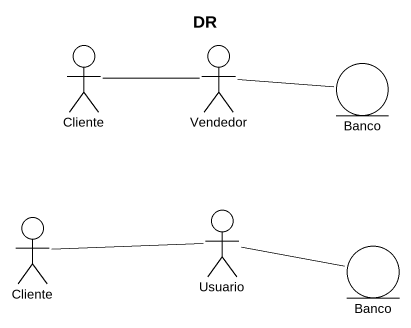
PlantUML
@startuml
title DR
actor Cliente
actor Vendedor
entity Banco
actor "Cliente" as Cliente_2
actor Usuario
entity "Banco" as Banco_2
Cliente -right- Vendedor
Vendedor -right- Banco
Cliente_2 -right- Usuario
Usuario -right- Banco_2
@enduml
